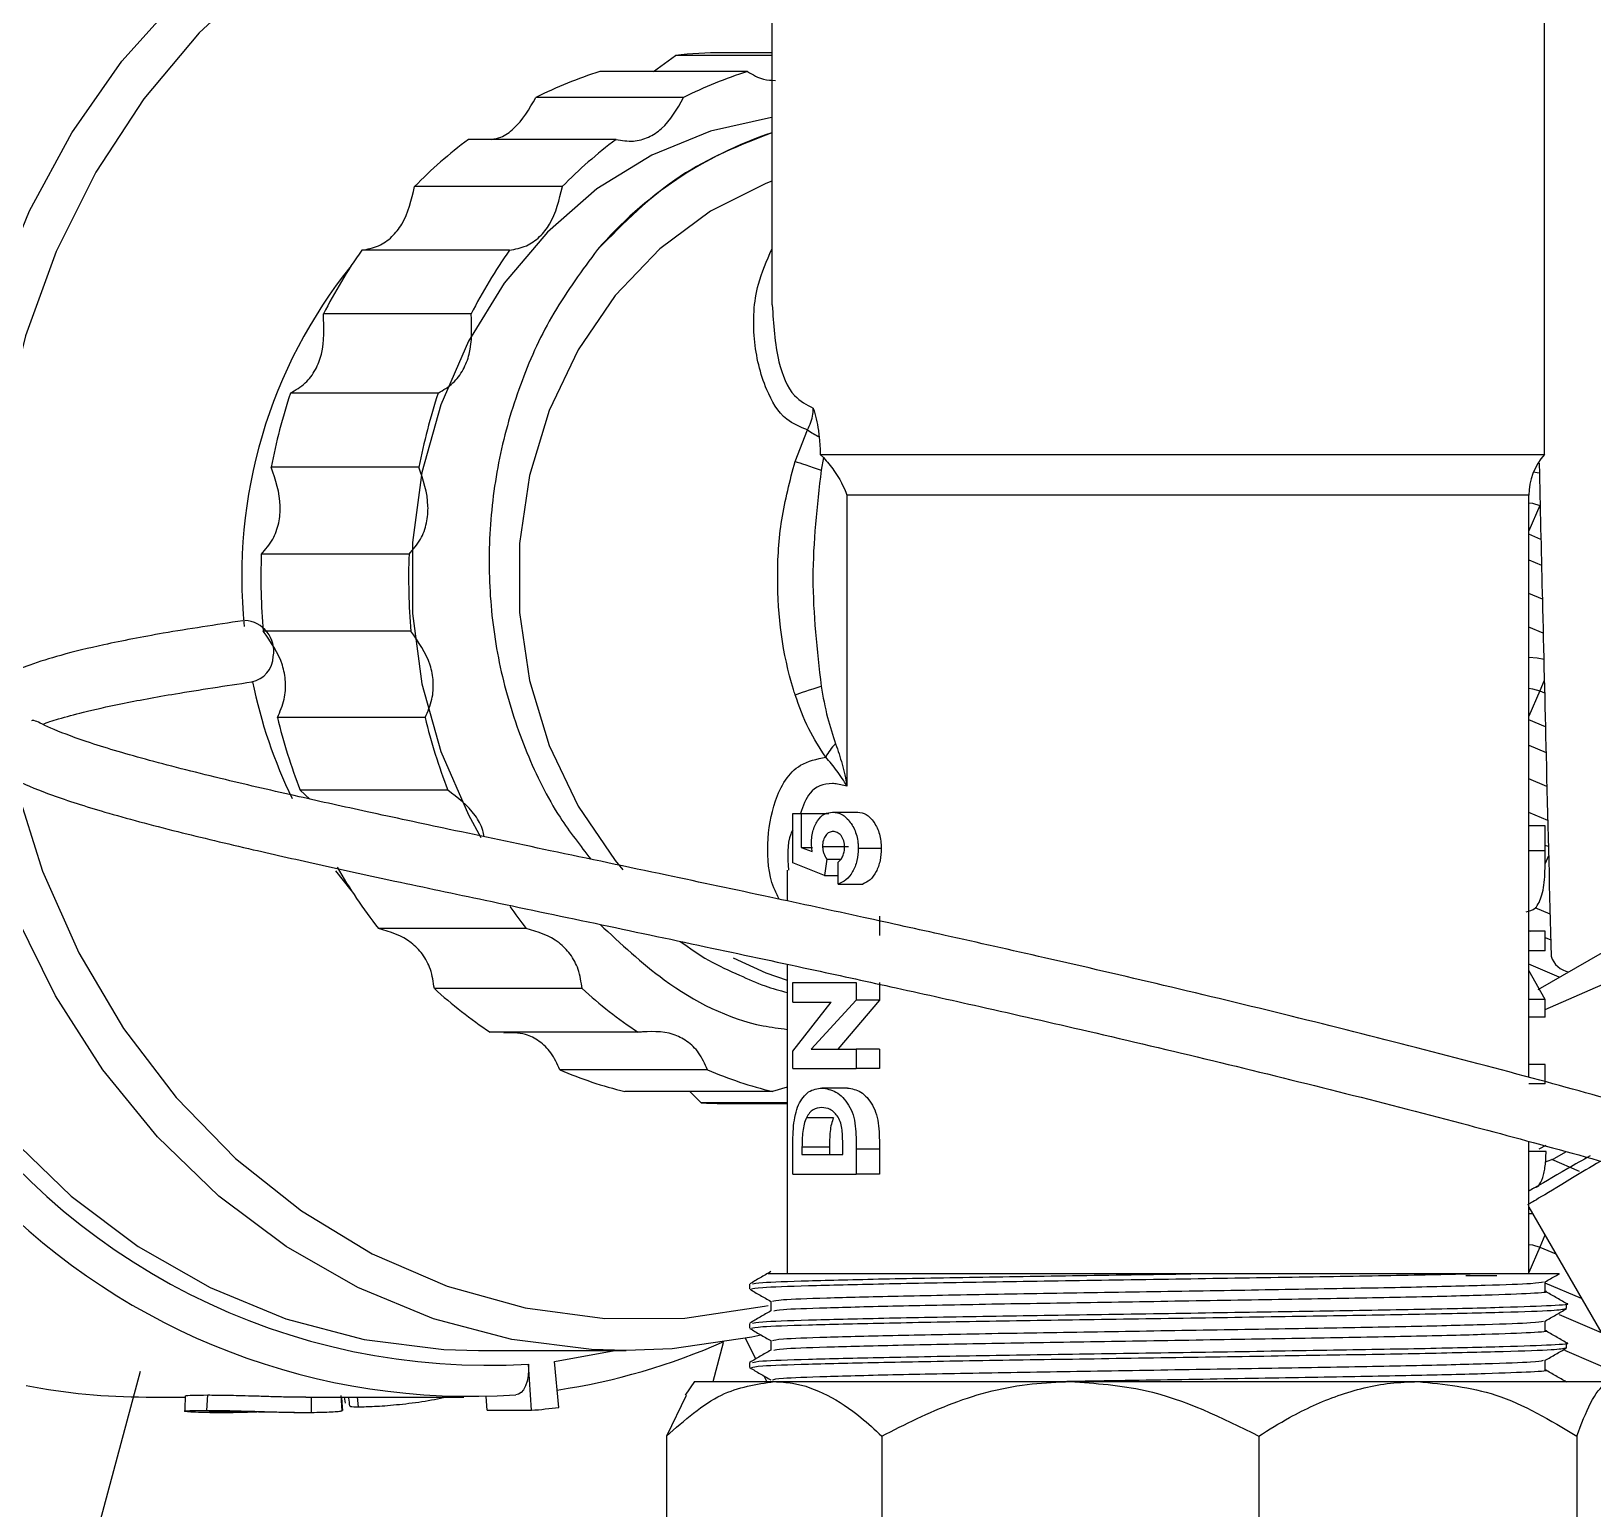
# Model space of a CAD drawing. Extents: x 75 to 2075, y 25 to 1460.
# Drawn here: x 1061.2 to 1124.4, y 878.1 to 937.9 of the extents above; entities that cross this region are included whole.
import ezdxf

# ---------------------------------------------------------------- set-up
doc = ezdxf.new("R2010")
doc.units = 0
doc.header["$LTSCALE"] = 5
doc.linetypes.add('SLD-KATı', pattern=[0])
doc.layers.get('0').update_dxf_attribs({"linetype": 'CONTINUOUS'})

msp = doc.modelspace()

# ---------------------------------------------------------------- linework, layer by layer
at = {"color": 7, "linetype": 'SLD-KATı'}
for p, q in [((1091.148, 943.879), (1091.148, 926.805)), ((1122.398, 920.754), (1122.398, 943.879)), ((1086.363, 936.242), (1087.252, 936.895)), ((1091.148, 936.895), (1087.252, 936.895)), ((1091.148, 937.004), (1089.145, 937.004)), ((1090.168, 936.242), (1084.192, 936.242)), ((1087.583, 935.194), (1081.607, 935.194)), ((1084.849, 933.497), (1078.873, 933.497)), ((1082.676, 931.591), (1076.7, 931.591)), ((1080.536, 929.015), (1074.56, 929.015)), ((1078.986, 926.437), (1073.01, 926.437)), ((1077.651, 923.235), (1071.675, 923.235)), ((1092.092, 920.473), (1092.595, 921.746)), ((1093.108, 920.754), (1093.235, 920.632)), ((1093.108, 920.754), (1122.398, 920.754)), ((1093.235, 920.632), (1093.143, 920.123)), ((1076.876, 920.238), (1070.901, 920.238)), ((1094.189, 919.101), (1094.189, 907.331)), ((1121.773, 895.559), (1121.773, 919.101)), ((1076.476, 916.722), (1070.5, 916.722)), ((1122.317, 914.901), (1121.773, 915.134)), ((1076.552, 913.6), (1070.577, 913.6)), ((1122.213, 911.195), (1122.408, 911.112)), ((1077.125, 910.115), (1071.15, 910.115)), ((1078.046, 907.172), (1072.07, 907.172)), ((1072.455, 906.815), (1072.07, 907.172)), ((1122.5, 907.322), (1121.773, 907.634)), ((1091.995, 904.24), (1091.995, 906.232)), ((1091.995, 906.232), (1092.341, 906.232)), ((1092.341, 906.232), (1092.341, 904.862)), ((1092.341, 906.232), (1093.452, 906.232)), ((1093.61, 906.288), (1094.623, 906.288)), ((1122.434, 905.73), (1121.773, 905.73)), ((1122.434, 904.726), (1122.434, 905.73)), ((1092.341, 904.862), (1092.775, 904.691)), ((1092.341, 904.862), (1092.797, 904.862)), ((1092.775, 904.691), (1092.752, 904.962)), ((1093.201, 904.902), (1094.245, 904.902)), ((1094.644, 904.825), (1095.577, 904.825)), ((1091.773, 903.939), (1091.773, 902.694)), ((1093.278, 903.725), (1091.995, 904.24)), ((1093.37, 904.386), (1093.278, 903.725)), ((1093.37, 904.386), (1093.947, 904.386)), ((1093.833, 903.371), (1093.833, 904.269)), ((1122.153, 899.115), (1130.501, 903.935)), ((1093.278, 903.725), (1093.833, 903.725)), ((1093.833, 903.371), (1094.828, 903.371)), ((1095.502, 902.081), (1095.502, 901.296)), ((1081.211, 901.585), (1075.235, 901.585)), ((1122.434, 901.467), (1121.773, 901.467)), ((1122.434, 900.682), (1122.434, 901.467)), ((1091.773, 900.135), (1091.773, 887.629)), ((1122.434, 900.682), (1121.773, 900.682)), ((1123.003, 899.606), (1121.773, 900.134)), ((1122.434, 898.702), (1121.773, 899.88)), ((1122.434, 898.303), (1125.207, 899.522)), ((1083.473, 899.149), (1077.498, 899.149)), ((1091.995, 898.604), (1091.995, 899.389)), ((1091.995, 899.389), (1094.563, 899.389)), ((1094.563, 899.389), (1094.563, 898.676)), ((1095.502, 899.389), (1095.502, 898.676)), ((1091.995, 896.619), (1093.556, 898.604)), ((1091.995, 898.604), (1093.556, 898.604)), ((1094.563, 898.676), (1092.747, 896.697)), ((1095.502, 898.676), (1093.826, 896.697)), ((1095.502, 898.676), (1094.563, 898.676)), ((1122.434, 898.702), (1121.773, 898.702)), ((1122.434, 897.99), (1122.434, 898.702)), ((1122.434, 897.99), (1121.773, 897.99)), ((1085.737, 897.385), (1079.761, 897.385)), ((1091.995, 895.911), (1091.995, 896.619)), ((1092.747, 896.697), (1094.563, 896.697)), ((1094.563, 896.697), (1094.563, 895.911)), ((1095.502, 896.697), (1094.563, 896.697)), ((1095.502, 896.697), (1095.502, 895.911)), ((1088.55, 895.864), (1082.574, 895.864)), ((1091.995, 895.911), (1094.563, 895.911)), ((1095.502, 895.911), (1094.563, 895.911)), ((1122.434, 896.083), (1121.773, 896.083)), ((1122.434, 895.297), (1122.434, 896.083)), ((1091.773, 895.16), (1091.182, 894.983)), ((1094.217, 895.126), (1093.171, 895.126)), ((1122.434, 895.297), (1121.773, 895.297)), ((1091.182, 894.983), (1085.207, 894.983)), ((1088.294, 894.526), (1087.831, 894.983)), ((1091.773, 894.526), (1088.294, 894.526)), ((1089.145, 894.504), (1091.773, 894.504)), ((1093.643, 893.928), (1092.549, 893.928)), ((1091.995, 891.648), (1091.995, 892.638)), ((1092.369, 892.733), (1092.369, 892.434)), ((1093.477, 892.733), (1092.369, 892.733)), ((1093.477, 892.733), (1093.477, 892.434)), ((1094.019, 892.434), (1094.019, 892.844)), ((1094.563, 892.653), (1094.563, 891.648)), ((1095.502, 892.653), (1094.563, 892.653)), ((1095.502, 892.653), (1095.502, 891.648)), ((1121.773, 887.629), (1121.773, 892.952)), ((1122.466, 892.553), (1121.773, 892.553)), ((1122.455, 892.798), (1122.18, 892.658)), ((1123.255, 892.535), (1122.813, 892.279)), ((1092.369, 892.434), (1094.019, 892.434)), ((1122.448, 892.147), (1122.813, 892.279)), ((1123.818, 891.757), (1122.698, 892.237)), ((1091.995, 891.648), (1094.563, 891.648)), ((1095.502, 891.648), (1094.563, 891.648)), ((1121.773, 890.302), (1127.262, 880.795)), ((1122.213, 888.695), (1122.862, 888.417)), ((1119.221, 887.546), (1120.471, 887.546)), ((1090.248, 887.196), (1090.248, 886.998)), ((1122.436, 886.904), (1122.436, 887.29)), ((1091.107, 886.501), (1091.107, 886.109)), ((1123.299, 886.204), (1123.299, 886.403)), ((1090.248, 885.609), (1090.248, 885.41)), ((1122.436, 885.316), (1122.436, 885.702)), ((1090.496, 884.168), (1090.073, 885.019)), ((1079.285, 884.504), (1085.26, 884.504)), ((1087.113, 884.575), (1085.26, 884.504)), ((1088.78, 883.254), (1089.201, 884.828)), ((1091.107, 884.914), (1091.107, 884.521)), ((1125.738, 883.434), (1123.223, 884.512)), ((1123.299, 884.617), (1123.299, 884.815)), ((1081.426, 882.092), (1081.307, 883.962)), ((1082.54, 882.208), (1082.359, 884.072)), ((1090.248, 884.021), (1090.248, 883.823)), ((1122.436, 883.729), (1122.436, 884.115)), ((1065.595, 883.661), (1062.649, 872.668)), ((1088.023, 883.254), (1087.642, 882.71)), ((1088.023, 883.254), (1091.243, 883.254)), ((1090.951, 883.254), (1090.84, 883.477)), ((1091.243, 883.254), (1103.22, 883.254)), ((1103.22, 883.254), (1117.279, 883.254)), ((1117.279, 883.254), (1125.184, 883.254)), ((1065.839, 882.629), (1067.422, 882.629)), ((1068.291, 882.087), (1068.329, 882.711)), ((1072.297, 882.629), (1078.687, 882.629)), ((1072.533, 882.005), (1072.529, 882.63)), ((1073.766, 882.068), (1073.732, 882.692)), ((1073.899, 882.385), (1073.866, 882.629)), ((1074.435, 882.232), (1074.394, 882.629)), ((1079.633, 882.092), (1079.598, 882.645)), ((1087.678, 882.685), (1086.891, 881.047)), ((1068.421, 882.004), (1068.889, 882.004)), ((1071.845, 882.004), (1072.313, 882.004)), ((1073.766, 882.068), (1073.767, 882.088)), ((1079.633, 882.092), (1081.426, 882.092)), ((1086.891, 881.047), (1086.891, 870.461)), ((1095.595, 881.047), (1095.595, 870.461)), ((1110.846, 881.047), (1110.846, 870.461)), ((1123.712, 881.047), (1123.712, 870.461))]:
    msp.add_line(p, q, dxfattribs=at)
at = {"color": 8, "linetype": 'SLD-KATı'}
for p, q in [((1121.773, 919.101), (1094.189, 919.101)), ((1122.213, 918.695), (1121.773, 917.668)), ((1122.261, 917.315), (1121.773, 917.524)), ((1121.773, 916.493), (1122.285, 916.274)), ((1122.35, 913.527), (1121.773, 913.774)), ((1122.391, 911.61), (1122.213, 911.195)), ((1122.213, 911.195), (1121.773, 910.168)), ((1122.441, 909.737), (1121.773, 910.024)), ((1121.773, 908.993), (1122.466, 908.696)), ((1122.535, 905.947), (1121.773, 906.274)), ((1122.434, 904.726), (1121.773, 904.726)), ((1122.568, 904.898), (1122.434, 904.942)), ((1074.131, 903.129), (1073.518, 903.911)), ((1122.569, 904.524), (1122.42, 904.176)), ((1122.63, 902.156), (1122.028, 902.414)), ((1121.773, 901.493), (1121.834, 901.467)), ((1122.434, 901.21), (1122.656, 901.115)), ((1085.858, 897.379), (1085.458, 897.385)), ((1121.926, 890.038), (1121.773, 890.045)), ((1122.421, 889.18), (1122.213, 888.695)), ((1122.213, 888.695), (1121.773, 887.668)), ((1123.905, 886.61), (1122.436, 887.239)), ((1122.998, 885.969), (1124.695, 885.241)), ((1082.359, 884.072), (1084.802, 884.504))]:
    msp.add_line(p, q, dxfattribs=at)
at = {"color": 7, "linetype": 'SLD-KATı', "flags": 128}
for points in [[(1079.285, 947.004), (1079.058, 947.003), (1075.813, 946.753), (1072.617, 946.068), (1069.515, 944.958), (1066.55, 943.437), (1063.764, 941.528), (1061.195, 939.257), (1058.881, 936.656), (1056.852, 933.762), (1055.139, 930.615), (1053.765, 927.259), (1052.749, 923.742), (1052.105, 920.113), (1051.843, 916.422), (1051.967, 912.722), (1052.473, 909.065), (1053.356, 905.502), (1054.603, 902.082), (1056.197, 898.854), (1058.115, 895.864), (1060.329, 893.153), (1062.81, 890.759), (1065.522, 888.716), (1068.428, 887.053), (1071.486, 885.792), (1074.653, 884.952), (1077.885, 884.545), (1079.285, 884.504)], [(1091.148, 934.381), (1091.14, 934.38), (1088.665, 933.834), (1086.292, 932.864), (1084.077, 931.492), (1082.072, 929.752), (1080.324, 927.684), (1078.873, 925.336), (1077.754, 922.763), (1076.994, 920.026), (1076.609, 917.189), (1076.609, 914.319), (1076.994, 911.482), (1077.754, 908.745), (1078.873, 906.173), (1079.38, 905.263)], [(1091.148, 931.807), (1090.906, 931.715), (1088.664, 930.595), (1086.614, 929.071), (1084.813, 927.183), (1083.31, 924.984), (1082.145, 922.533), (1081.35, 919.897), (1080.947, 917.148), (1080.947, 914.361), (1081.35, 911.612), (1082.145, 908.976), (1083.31, 906.524), (1084.813, 904.325), (1085.118, 903.959)], [(1092.092, 920.473), (1092.176, 920.445), (1092.278, 920.411), (1092.396, 920.372), (1092.528, 920.328), (1092.671, 920.28), (1092.824, 920.229), (1092.982, 920.177), (1093.143, 920.123)], [(1121.773, 918.795), (1121.918, 918.78), (1122.213, 918.695)], [(1092.092, 911.036), (1092.176, 911.063), (1092.278, 911.097), (1092.396, 911.137), (1092.528, 911.181), (1092.671, 911.228), (1092.824, 911.279), (1092.982, 911.331), (1093.143, 911.385)], [(1121.773, 911.295), (1121.918, 911.28), (1122.213, 911.195)], [(1089.582, 900.393), (1090.906, 899.793), (1091.773, 899.488)], [(1121.773, 888.795), (1121.918, 888.78), (1122.213, 888.695)], [(1090.707, 885.126), (1090.339, 885.044), (1087.113, 884.575)], [(1081.307, 883.962), (1081.311, 883.719), (1081.292, 883.485), (1081.25, 883.27), (1081.188, 883.081), (1081.107, 882.926), (1081.011, 882.811), (1080.904, 882.74), (1080.789, 882.716)], [(1073.792, 882.089), (1073.773, 882.4), (1073.759, 882.629)]]:
    msp.add_lwpolyline(points, dxfattribs=at)
at = {"color": 8, "linetype": 'SLD-KATı', "flags": 128}
for points in [[(1085.26, 884.504), (1083.861, 884.545), (1080.629, 884.952), (1077.461, 885.792), (1074.404, 887.053), (1071.498, 888.716), (1068.786, 890.759), (1066.305, 893.153), (1064.09, 895.864), (1062.173, 898.854), (1060.579, 902.082), (1059.332, 905.502), (1058.449, 909.065), (1057.942, 912.722), (1057.819, 916.422), (1058.081, 920.113), (1058.725, 923.742), (1059.741, 927.259), (1061.115, 930.615), (1062.828, 933.762), (1064.856, 936.656), (1067.171, 939.257), (1069.739, 941.528), (1072.526, 943.437), (1075.491, 944.958), (1078.593, 946.068), (1081.789, 946.753), (1085.034, 947.003), (1085.26, 947.004)], [(1090.426, 945.3), (1088.941, 945.548), (1085.702, 945.754), (1082.465, 945.504), (1079.279, 944.804), (1076.194, 943.663), (1073.255, 942.1), (1070.506, 940.137), (1067.991, 937.804), (1065.747, 935.137), (1063.807, 932.176), (1062.201, 928.967), (1060.955, 925.557), (1060.085, 921.998), (1059.607, 918.345), (1059.526, 914.652), (1059.759, 911.63)], [(1122.21, 919.998), (1122.114, 920.015), (1121.955, 920.035)], [(1122.387, 912.456), (1122.114, 912.515), (1121.773, 912.545)], [(1060.533, 907.468), (1060.557, 907.373), (1061.654, 903.897), (1063.117, 900.6), (1064.925, 897.533), (1067.05, 894.743), (1069.461, 892.271), (1072.12, 890.154), (1074.987, 888.426), (1078.019, 887.112), (1081.17, 886.233), (1084.392, 885.801), (1087.636, 885.823)], [(1087.636, 885.823), (1090.853, 886.298), (1090.998, 886.33)]]:
    msp.add_lwpolyline(points, dxfattribs=at)
at = {"color": 7, "linetype": 'SLD-KATı'}
for centre, radius, start, end in [((1080.192, 919.907), 27.774, 94.41129, 154.68613), ((1089.145, 920.589), 16.415, 90.0019, 96.62141), ((1089.351, 919.807), 17.226, 107.4291, 116.71594), ((1095.327, 919.807), 17.226, 107.4291, 116.71594), ((1096.28, 918.493), 16.113, 108.56929, 139.12427), ((1090.397, 918.164), 19.181, 126.92573, 135.56991), ((1096.372, 918.164), 19.181, 126.92573, 135.56991), ((1092.245, 916.626), 21.592, 144.98714, 152.97464), ((1098.221, 916.626), 21.592, 144.98714, 152.97464), ((1094.018, 915.862), 23.528, 161.73815, 169.28086), ((1099.994, 915.862), 23.528, 161.73815, 169.28086), ((1095.341, 925.828), 4.92, 236.07103, 242.43906), ((1124.273, 919.101), 2.5, 138.59038, 180), ((1094.659, 915.754), 24.179, 177.70542, 185.11221), ((1100.635, 915.754), 24.179, 177.70542, 185.11221), ((1069.765, 912.802), 1.237, 349.94192, 86.78752), ((1069.904, 912.615), 1.08, 281.03505, 358.41028), ((1093.759, 915.573), 23.259, 193.57055, 201.17139), ((1099.735, 915.573), 23.259, 193.57055, 201.17139), ((1094.899, 907.752), 1.745, 132.06256, 154.21532), ((1091.888, 914.655), 21.169, 210.03143, 218.12499), ((1097.579, 914.445), 20.816, 215.10661, 218.15624), ((1123.541, 900.729), 0.911, 197.51874, 260.54624), ((1090.138, 913.031), 18.774, 227.68095, 236.44946), ((1096.113, 913.031), 18.774, 227.68095, 236.44946), ((1079.664, 910.633), 26.721, 212.78982, 273.52428), ((1089.267, 911.474), 16.984, 246.79141, 256.16649), ((1095.243, 911.474), 16.984, 246.79141, 256.16649), ((1089.145, 910.902), 16.397, 267.02743, 269.99986), ((1078.963, 909.856), 27.201, 224.22944, 273.84932), ((1078.539, 908.982), 26.366, 278.57847, 293.88261), ((1065.845, 908.298), 25.669, 259.08208, 269.98687), ((1079.278, 908.137), 26.133, 274.71416, 277.16972)]:
    msp.add_arc(centre, radius, start, end, dxfattribs=at)
at = {"color": 8, "linetype": 'SLD-KATı'}
for centre, radius, start, end in [((1089.674, 915.843), 19.968, 141.10976, 185.89291), ((1089.676, 915.551), 19.935, 191.54616, 205.93317)]:
    msp.add_arc(centre, radius, start, end, dxfattribs=at)
at = {"color": 7, "linetype": 'SLD-KATı'}
for points, knots in [([(1090.168, 936.242), (1090.378, 936.115), (1090.734, 935.9), (1091.134, 935.889), (1091.297, 935.885)], [0, 0, 0, 0, 0.591796, 1, 1, 1, 1]), ([(1079.828, 933.497), (1079.948, 933.522), (1080.267, 933.588), (1080.964, 934.085), (1081.342, 934.736), (1081.607, 935.194)], [0, 0, 0, 0, 0.151944, 0.403849, 1, 1, 1, 1]), ([(1084.849, 933.497), (1085.083, 933.456), (1085.524, 933.378), (1086.163, 933.557), (1086.942, 934.07), (1087.318, 934.73), (1087.583, 935.194)], [0, 0, 0, 0, 0.209002, 0.39533, 0.57494, 1, 1, 1, 1]), ([(1091.148, 933.768), (1089.871, 933.263), (1087.247, 932.225), (1085.164, 930.119), (1084.096, 929.038)], [0, 0, 0, 0, 0.4867582, 1, 1, 1, 1]), ([(1074.56, 929.015), (1074.794, 929.058), (1075.235, 929.139), (1075.793, 929.534), (1076.395, 930.296), (1076.574, 931.056), (1076.7, 931.591)], [0, 0, 0, 0, 0.209002, 0.39533, 0.57494, 1, 1, 1, 1]), ([(1080.536, 929.015), (1080.769, 929.058), (1081.21, 929.139), (1081.769, 929.534), (1082.371, 930.296), (1082.55, 931.056), (1082.676, 931.591)], [0, 0, 0, 0, 0.209002, 0.39533, 0.57494, 1, 1, 1, 1]), ([(1084.096, 929.038), (1083.479, 928.206), (1082.274, 926.582), (1080.979, 923.767), (1080.099, 920.819), (1079.681, 917.737), (1079.713, 914.625), (1080.218, 911.566), (1081.172, 908.683), (1082.378, 906.24), (1083.402, 904.932), (1083.834, 904.379)], [0, 0, 0, 0, 0.120253, 0.234743, 0.349232, 0.463727, 0.578211, 0.692295, 0.806379, 0.91819, 1, 1, 1, 1]), ([(1071.675, 923.235), (1071.885, 923.357), (1072.283, 923.59), (1072.707, 924.162), (1073.072, 925.099), (1073.036, 925.885), (1073.01, 926.437)], [0, 0, 0, 0, 0.209002, 0.39533, 0.57494, 1, 1, 1, 1]), ([(1077.651, 923.235), (1077.861, 923.357), (1078.258, 923.59), (1078.683, 924.162), (1079.048, 925.099), (1079.012, 925.885), (1078.986, 926.437)], [0, 0, 0, 0, 0.209002, 0.39533, 0.57494, 1, 1, 1, 1]), ([(1092.595, 921.746), (1092.688, 921.955), (1092.815, 922.236), (1092.821, 922.544), (1092.823, 922.624)], [0, 0, 0, 0, 0.741497, 1, 1, 1, 1]), ([(1092.823, 922.624), (1092.824, 922.621), (1092.913, 922.351), (1093.004, 921.961), (1093.054, 921.554), (1093.064, 921.467)], [0, 0, 0, 0, 0.00884, 0.787523, 1, 1, 1, 1]), ([(1093.064, 921.467), (1093.066, 921.455), (1093.091, 921.222), (1093.1, 920.982), (1093.108, 920.754)], [0, 0, 0, 0, 0.048893, 1, 1, 1, 1]), ([(1092.092, 911.036), (1092.07, 911.106), (1091.585, 912.622), (1091.296, 915.025), (1091.475, 918.145), (1091.885, 919.691), (1092.092, 920.473)], [0, 0, 0, 0, 0.023076, 0.499396, 0.746777, 1, 1, 1, 1]), ([(1093.235, 920.632), (1093.383, 920.458), (1093.791, 919.977), (1094.063, 919.44), (1094.188, 919.104), (1094.189, 919.101)], [0, 0, 0, 0, 0.361074, 0.994146, 1, 1, 1, 1]), ([(1122.19, 920.403), (1122.195, 920.173), (1122.238, 918.208), (1122.335, 914.124), (1122.489, 907.703), (1122.608, 903.02), (1122.673, 900.455)], [0, 0, 0, 0, 0.034448, 0.295023, 0.613811, 1, 1, 1, 1]), ([(1070.5, 916.722), (1070.666, 916.913), (1070.981, 917.274), (1071.229, 917.967), (1071.322, 918.987), (1071.075, 919.721), (1070.901, 920.238)], [0, 0, 0, 0, 0.209002, 0.39533, 0.57494, 1, 1, 1, 1]), ([(1076.476, 916.722), (1076.642, 916.913), (1076.957, 917.274), (1077.205, 917.967), (1077.298, 918.987), (1077.05, 919.721), (1076.876, 920.238)], [0, 0, 0, 0, 0.209002, 0.39533, 0.57494, 1, 1, 1, 1]), ([(1069.75, 914.029), (1068.653, 913.863), (1066.642, 913.56), (1064.22, 913.09), (1062.442, 912.661), (1061.177, 912.266), (1060.175, 911.857), (1059.474, 911.437), (1059.046, 911.034), (1058.743, 910.546), (1058.588, 909.891), (1058.712, 909.2), (1059.302, 908.322), (1060.54, 907.553), (1062.052, 906.95), (1064.188, 906.261), (1066.936, 905.531), (1069.961, 904.81), (1072.934, 904.143), (1076.068, 903.463), (1079.746, 902.683), (1083.947, 901.8), (1088.348, 900.871), (1092.353, 900.014), (1096.065, 899.205), (1099.814, 898.373), (1104.154, 897.383), (1108.984, 896.243), (1114.017, 895.005), (1120.195, 893.417), (1127.448, 891.416), (1133.82, 889.555), (1137.339, 888.384), (1138.121, 888.124)], [0, 0, 0, 0, 0.047537, 0.087092, 0.119923, 0.147037, 0.169221, 0.196774, 0.214043, 0.225865, 0.238957, 0.257456, 0.280866, 0.312075, 0.339665, 0.37171, 0.408036, 0.440671, 0.46798, 0.495326, 0.527766, 0.565775, 0.602996, 0.63766, 0.664077, 0.693132, 0.728054, 0.768127, 0.808375, 0.847906, 0.914915, 0.9811, 1, 1, 1, 1]), ([(1071.15, 910.115), (1071.256, 910.355), (1071.458, 910.809), (1071.505, 911.556), (1071.317, 912.558), (1070.882, 913.17), (1070.577, 913.6)], [0, 0, 0, 0, 0.209002, 0.39533, 0.57494, 1, 1, 1, 1]), ([(1077.125, 910.115), (1077.232, 910.355), (1077.434, 910.809), (1077.481, 911.556), (1077.293, 912.558), (1076.858, 913.17), (1076.552, 913.6)], [0, 0, 0, 0, 0.209002, 0.39533, 0.57494, 1, 1, 1, 1]), ([(1061.659, 909.836), (1061.666, 909.839), (1061.805, 909.903), (1062.345, 910.076), (1063.332, 910.349), (1064.892, 910.694), (1067.118, 911.106), (1069.05, 911.396), (1070.11, 911.555)], [0, 0, 0, 0, 0.007093, 0.132922, 0.289253, 0.481249, 0.715458, 1, 1, 1, 1]), ([(1093.328, 908.511), (1093.086, 908.884), (1092.579, 909.668), (1092.259, 910.565), (1092.092, 911.036)], [0, 0, 0, 0, 0.475924, 1, 1, 1, 1]), ([(1093.143, 911.385), (1093.22, 910.956), (1093.362, 910.16), (1093.614, 909.399), (1093.73, 909.048)], [0, 0, 0, 0, 0.539131, 1, 1, 1, 1]), ([(1139.161, 890.44), (1139.122, 890.453), (1136.319, 891.407), (1130.663, 893.079), (1123.382, 895.15), (1117.203, 896.773), (1112.124, 898.051), (1107.099, 899.262), (1102.432, 900.344), (1098.386, 901.253), (1094.68, 902.069), (1090.912, 902.882), (1086.666, 903.784), (1082.318, 904.698), (1078.278, 905.549), (1074.892, 906.274), (1071.846, 906.945), (1068.829, 907.642), (1065.918, 908.377), (1063.614, 909.053), (1061.985, 909.654), (1061.32, 910.019), (1061.235, 909.992), (1061.2, 909.981)], [0, 0, 0, 0, 0.001289, 0.093048, 0.185057, 0.239159, 0.294369, 0.350429, 0.40291, 0.447069, 0.48352, 0.525713, 0.572961, 0.627293, 0.676155, 0.717439, 0.753621, 0.795712, 0.844907, 0.892145, 0.931936, 0.972081, 1, 1, 1, 1]), ([(1093.73, 909.048), (1093.824, 908.776), (1093.967, 908.36), (1094.102, 907.789), (1094.162, 907.488), (1094.188, 907.335), (1094.189, 907.331)], [0, 0, 0, 0, 0.480939, 0.736462, 0.992493, 1, 1, 1, 1]), ([(1094.189, 907.331), (1094.188, 907.333), (1094.065, 907.547), (1093.816, 907.946), (1093.485, 908.329), (1093.328, 908.511)], [0, 0, 0, 0, 0.00646, 0.526193, 1, 1, 1, 1]), ([(1079.507, 905.292), (1079.492, 905.379), (1079.438, 905.691), (1079.015, 906.438), (1078.446, 906.869), (1078.046, 907.172)], [0, 0, 0, 0, 0.103017, 0.369455, 1, 1, 1, 1]), ([(1092.752, 904.962), (1092.754, 905.054), (1092.759, 905.238), (1092.806, 905.502), (1092.885, 905.74), (1093.028, 906.01), (1093.268, 906.248), (1093.496, 906.275), (1093.61, 906.288)], [0, 0, 0, 0, 0.1199771, 0.2407146, 0.3609041, 0.4878202, 0.7413856, 1, 1, 1, 1]), ([(1093.61, 906.288), (1093.737, 906.271), (1093.988, 906.237), (1094.28, 905.954), (1094.464, 905.66), (1094.569, 905.402), (1094.621, 905.167), (1094.641, 904.972), (1094.643, 904.874), (1094.644, 904.825)], [0, 0, 0, 0, 0.25852, 0.511765, 0.639285, 0.758758, 0.87969, 0.939877, 1, 1, 1, 1]), ([(1094.623, 906.288), (1094.74, 906.27), (1094.975, 906.236), (1095.244, 905.951), (1095.411, 905.658), (1095.543, 905.315), (1095.563, 905.022), (1095.577, 904.825)], [0, 0, 0, 0, 0.2499327, 0.499608, 0.6281414, 0.7504574, 1, 1, 1, 1]), ([(1093.628, 905.503), (1093.574, 905.497), (1093.467, 905.485), (1093.348, 905.38), (1093.275, 905.259), (1093.231, 905.152), (1093.206, 905.03), (1093.202, 904.944), (1093.201, 904.902)], [0, 0, 0, 0, 0.258336, 0.512084, 0.639302, 0.759586, 0.881508, 1, 1, 1, 1]), ([(1094.094, 904.87), (1094.093, 904.914), (1094.09, 905.003), (1094.059, 905.13), (1094.011, 905.243), (1093.928, 905.371), (1093.797, 905.484), (1093.684, 905.496), (1093.628, 905.503)], [0, 0, 0, 0, 0.119919, 0.240721, 0.363332, 0.488004, 0.741579, 1, 1, 1, 1]), ([(1093.201, 904.902), (1093.204, 904.852), (1093.209, 904.75), (1093.263, 904.564), (1093.327, 904.457), (1093.37, 904.386)], [0, 0, 0, 0, 0.245057, 0.493459, 1, 1, 1, 1]), ([(1093.833, 904.269), (1093.869, 904.3), (1093.94, 904.361), (1094.027, 904.504), (1094.074, 904.65), (1094.092, 904.775), (1094.094, 904.838), (1094.094, 904.87)], [0, 0, 0, 0, 0.257525, 0.509636, 0.7561153, 0.878212, 1, 1, 1, 1]), ([(1094.644, 904.825), (1094.634, 904.655), (1094.614, 904.31), (1094.428, 903.856), (1094.154, 903.516), (1093.941, 903.42), (1093.833, 903.371)], [0, 0, 0, 0, 0.241914, 0.487817, 0.74074, 1, 1, 1, 1]), ([(1095.577, 904.825), (1095.568, 904.655), (1095.55, 904.315), (1095.381, 903.862), (1095.129, 903.518), (1094.928, 903.42), (1094.828, 903.371)], [0, 0, 0, 0, 0.250124, 0.499936, 0.749727, 1, 1, 1, 1]), ([(1121.664, 902.253), (1121.795, 902.281), (1121.99, 902.323), (1122.189, 902.618), (1122.305, 902.931), (1122.388, 903.321), (1122.434, 903.939), (1122.434, 904.411), (1122.434, 904.726)], [0, 0, 0, 0, 0.25973, 0.389636, 0.514057, 0.637564, 0.758623, 1, 1, 1, 1]), ([(1077.498, 899.149), (1077.46, 899.415), (1077.389, 899.917), (1077.042, 900.553), (1076.372, 901.238), (1075.704, 901.442), (1075.235, 901.585)], [0, 0, 0, 0, 0.2090023, 0.3953295, 0.5749398, 1, 1, 1, 1]), ([(1083.473, 899.149), (1083.436, 899.415), (1083.365, 899.917), (1083.017, 900.553), (1082.348, 901.238), (1081.68, 901.442), (1081.211, 901.585)], [0, 0, 0, 0, 0.209002, 0.39533, 0.57494, 1, 1, 1, 1]), ([(1084.2, 901.746), (1085.039, 900.963), (1086.99, 899.144), (1089.687, 897.764), (1091.447, 897.542), (1091.773, 897.501)], [0, 0, 0, 0, 0.380735, 0.885217, 1, 1, 1, 1]), ([(1087.448, 901.059), (1087.822, 900.791), (1088.582, 900.246), (1089.421, 899.879), (1089.846, 899.693)], [0, 0, 0, 0, 0.4922739, 1, 1, 1, 1]), ([(1089.846, 899.693), (1090.186, 899.535), (1090.812, 899.244), (1091.472, 899.072), (1091.773, 898.993)], [0, 0, 0, 0, 0.542308, 1, 1, 1, 1]), ([(1082.574, 895.864), (1082.467, 896.104), (1082.263, 896.557), (1081.759, 897.036), (1081.111, 897.383), (1080.609, 897.362), (1080.312, 897.35)], [0, 0, 0, 0, 0.250074, 0.473018, 0.687924, 1, 1, 1, 1]), ([(1088.55, 895.864), (1088.442, 896.104), (1088.238, 896.556), (1087.736, 897.039), (1086.913, 897.455), (1086.223, 897.414), (1085.737, 897.385)], [0, 0, 0, 0, 0.209002, 0.39533, 0.57494, 1, 1, 1, 1]), ([(1091.995, 892.638), (1091.999, 892.96), (1092.004, 893.444), (1092.091, 894.066), (1092.225, 894.461), (1092.411, 894.761), (1092.708, 895.064), (1092.986, 895.101), (1093.171, 895.126)], [0, 0, 0, 0, 0.240983, 0.362314, 0.485897, 0.610931, 0.740909, 1, 1, 1, 1]), ([(1093.171, 895.126), (1093.362, 895.098), (1093.648, 895.055), (1094.021, 894.761), (1094.261, 894.447), (1094.451, 894.057), (1094.563, 893.439), (1094.563, 892.967), (1094.563, 892.653)], [0, 0, 0, 0, 0.25973, 0.389636, 0.514057, 0.637564, 0.758623, 1, 1, 1, 1]), ([(1094.217, 895.126), (1094.394, 895.097), (1094.662, 895.054), (1095.005, 894.757), (1095.226, 894.443), (1095.4, 894.053), (1095.502, 893.438), (1095.502, 892.967), (1095.502, 892.653)], [0, 0, 0, 0, 0.249555, 0.377348, 0.499494, 0.624497, 0.749399, 1, 1, 1, 1]), ([(1092.549, 893.928), (1092.516, 893.844), (1092.449, 893.677), (1092.381, 893.266), (1092.374, 892.946), (1092.369, 892.733)], [0, 0, 0, 0, 0.253974, 0.504141, 1, 1, 1, 1]), ([(1093.162, 894.341), (1093.045, 894.327), (1092.87, 894.306), (1092.668, 894.134), (1092.589, 893.996), (1092.549, 893.928)], [0, 0, 0, 0, 0.504574, 0.754373, 1, 1, 1, 1]), ([(1094.019, 892.844), (1094.016, 893.039), (1094.011, 893.332), (1093.944, 893.715), (1093.831, 893.959), (1093.682, 894.14), (1093.456, 894.311), (1093.28, 894.329), (1093.162, 894.341)], [0, 0, 0, 0, 0.2409628, 0.3620818, 0.4854015, 0.6117865, 0.7403615, 1, 1, 1, 1]), ([(1093.643, 893.928), (1093.612, 893.843), (1093.55, 893.674), (1093.489, 893.264), (1093.482, 892.946), (1093.477, 892.733)], [0, 0, 0, 0, 0.249685, 0.499858, 1, 1, 1, 1]), ([(1121.958, 891.091), (1122.031, 891.108), (1122.176, 891.141), (1122.314, 891.424), (1122.394, 891.719), (1122.436, 891.977), (1122.457, 892.211), (1122.465, 892.406), (1122.466, 892.504), (1122.466, 892.553)], [0, 0, 0, 0, 0.25852, 0.511765, 0.639285, 0.758758, 0.87969, 0.939877, 1, 1, 1, 1]), ([(1124.252, 892.388), (1123.942, 892.21), (1122.934, 891.628), (1122, 891.089), (1121.829, 890.99), (1121.773, 890.958)], [0, 0, 0, 0, 0.230255, 0.750765, 1, 1, 1, 1]), ([(1091.113, 887.7), (1090.97, 887.617), (1090.683, 887.451), (1090.397, 887.286), (1090.254, 887.203)], [0, 0, 0, 0, 0.499996, 1, 1, 1, 1]), ([(1090.323, 886.998), (1090.398, 887.02), (1090.557, 887.068), (1092.471, 887.135), (1095.524, 887.209), (1099.553, 887.285), (1104.178, 887.354), (1109.021, 887.43), (1113.659, 887.504), (1117.413, 887.567), (1119.203, 887.611), (1119.964, 887.629)], [0, 0, 0, 0, 0.10319, 0.218285, 0.334556, 0.451774, 0.566404, 0.683457, 0.800023, 0.914893, 1, 1, 1, 1]), ([(1090.373, 887.203), (1090.444, 887.223), (1090.604, 887.268), (1092.476, 887.334), (1095.523, 887.407), (1099.554, 887.483), (1104.176, 887.552), (1107.427, 887.603), (1109.039, 887.629), (1109.062, 887.629)], [0, 0, 0, 0, 0.136854, 0.307559, 0.480008, 0.65386, 0.823875, 0.997484, 1, 1, 1, 1]), ([(1091.02, 887.629), (1091.012, 887.629), (1090.941, 887.629), (1091.235, 887.629), (1091.94, 887.629), (1093.1, 887.629), (1094.642, 887.629), (1096.535, 887.629), (1098.74, 887.629), (1101.192, 887.629), (1103.813, 887.629), (1106.466, 887.629), (1108.217, 887.629), (1109.061, 887.629)], [0, 0, 0, 0, 0.014357, 0.112503, 0.21064, 0.308785, 0.407224, 0.505662, 0.605944, 0.706225, 0.80645, 0.906684, 1, 1, 1, 1]), ([(1109.063, 887.629), (1110.036, 887.629), (1111.983, 887.629), (1114.8, 887.629), (1117.42, 887.629), (1119.081, 887.629), (1119.852, 887.629), (1119.964, 887.629)], [0, 0, 0, 0, 0.228897, 0.457795, 0.70779, 0.957785, 1, 1, 1, 1]), ([(1119.964, 887.629), (1120.352, 887.629), (1121.25, 887.629), (1122.24, 887.629), (1122.918, 887.629), (1122.973, 887.629), (1122.999, 887.629)], [0, 0, 0, 0, 0.2082777, 0.4823529, 0.7563928, 1, 1, 1, 1]), ([(1122.433, 887.288), (1122.577, 887.371), (1122.767, 887.481), (1122.958, 887.591), (1123.005, 887.619)], [0, 0, 0, 0, 0.751475, 1, 1, 1, 1]), ([(1090.254, 886.991), (1090.397, 886.908), (1090.681, 886.744), (1090.966, 886.58), (1091.107, 886.498)], [0, 0, 0, 0, 0.50363, 1, 1, 1, 1]), ([(1091.175, 886.501), (1091.247, 886.524), (1091.397, 886.571), (1093.215, 886.639), (1096.109, 886.713), (1099.928, 886.789), (1104.313, 886.858), (1108.902, 886.934), (1113.311, 887.008), (1117.187, 887.078), (1120.154, 887.155), (1122.044, 887.223), (1122.258, 887.268), (1122.358, 887.289)], [0, 0, 0, 0, 0.083208, 0.175385, 0.268505, 0.362383, 0.454188, 0.547934, 0.64129, 0.733287, 0.827329, 0.919849, 1, 1, 1, 1]), ([(1091.226, 886.112), (1091.294, 886.132), (1091.445, 886.177), (1093.219, 886.242), (1096.108, 886.316), (1099.928, 886.392), (1104.313, 886.461), (1108.901, 886.537), (1113.314, 886.611), (1117.176, 886.681), (1120.197, 886.758), (1121.977, 886.829), (1122.64, 886.878), (1122.417, 886.904), (1122.406, 886.906)], [0, 0, 0, 0, 0.073162, 0.164599, 0.256971, 0.350094, 0.441162, 0.534155, 0.626761, 0.718019, 0.811305, 0.903081, 0.995079, 1, 1, 1, 1]), ([(1123.293, 886.409), (1123.15, 886.492), (1122.863, 886.658), (1122.577, 886.823), (1122.434, 886.906)], [0, 0, 0, 0, 0.500004, 1, 1, 1, 1]), ([(1090.373, 885.616), (1090.444, 885.636), (1090.604, 885.681), (1092.476, 885.746), (1095.523, 885.82), (1099.553, 885.896), (1104.178, 885.965), (1109.018, 886.041), (1113.672, 886.115), (1117.747, 886.185), (1120.933, 886.262), (1122.81, 886.333), (1123.51, 886.382), (1123.276, 886.408), (1123.265, 886.409)], [0, 0, 0, 0, 0.073307, 0.164746, 0.25712, 0.350245, 0.441315, 0.53431, 0.626918, 0.718178, 0.811466, 0.903245, 0.995244, 1, 1, 1, 1]), ([(1091.113, 886.112), (1090.97, 886.029), (1090.683, 885.864), (1090.397, 885.698), (1090.254, 885.616)], [0, 0, 0, 0, 0.499996, 1, 1, 1, 1]), ([(1090.323, 885.41), (1090.398, 885.433), (1090.557, 885.48), (1092.471, 885.548), (1095.524, 885.621), (1099.553, 885.698), (1104.178, 885.767), (1109.018, 885.842), (1113.67, 885.917), (1117.757, 885.986), (1120.892, 886.063), (1122.932, 886.133), (1123.16, 886.181), (1123.272, 886.204)], [0, 0, 0, 0, 0.081967, 0.17339, 0.265747, 0.358856, 0.44991, 0.542888, 0.63548, 0.726724, 0.819996, 0.911758, 1, 1, 1, 1]), ([(1091.175, 884.914), (1091.247, 884.936), (1091.397, 884.984), (1093.215, 885.052), (1096.109, 885.125), (1099.928, 885.201), (1104.313, 885.27), (1108.902, 885.346), (1113.311, 885.421), (1117.187, 885.49), (1120.154, 885.567), (1122.044, 885.635), (1122.258, 885.68), (1122.358, 885.701)], [0, 0, 0, 0, 0.083208, 0.175385, 0.268505, 0.362383, 0.454188, 0.547934, 0.64129, 0.733287, 0.827329, 0.919849, 1, 1, 1, 1]), ([(1122.433, 885.701), (1122.577, 885.784), (1122.863, 885.949), (1123.15, 886.115), (1123.293, 886.197)], [0, 0, 0, 0, 0.499996, 1, 1, 1, 1]), ([(1090.254, 885.404), (1090.397, 885.321), (1090.681, 885.156), (1090.966, 884.992), (1091.107, 884.911)], [0, 0, 0, 0, 0.50363, 1, 1, 1, 1]), ([(1091.226, 884.525), (1091.294, 884.545), (1091.445, 884.59), (1093.219, 884.655), (1096.108, 884.728), (1099.928, 884.805), (1104.313, 884.874), (1108.901, 884.949), (1113.314, 885.024), (1117.176, 885.093), (1120.197, 885.17), (1121.977, 885.242), (1122.64, 885.291), (1122.417, 885.317), (1122.406, 885.318)], [0, 0, 0, 0, 0.073162, 0.164599, 0.256971, 0.350094, 0.441162, 0.534155, 0.626761, 0.718019, 0.811305, 0.903081, 0.995079, 1, 1, 1, 1]), ([(1123.293, 884.822), (1123.15, 884.905), (1122.863, 885.07), (1122.577, 885.236), (1122.434, 885.318)], [0, 0, 0, 0, 0.500004, 1, 1, 1, 1]), ([(1091.113, 884.525), (1090.97, 884.442), (1090.683, 884.276), (1090.397, 884.111), (1090.254, 884.028)], [0, 0, 0, 0, 0.499996, 1, 1, 1, 1]), ([(1090.323, 883.823), (1090.398, 883.845), (1090.557, 883.893), (1092.471, 883.96), (1095.524, 884.034), (1099.553, 884.11), (1104.178, 884.179), (1109.018, 884.255), (1113.67, 884.329), (1117.757, 884.399), (1120.892, 884.476), (1122.932, 884.546), (1123.16, 884.593), (1123.272, 884.617)], [0, 0, 0, 0, 0.081967, 0.17339, 0.265747, 0.358856, 0.44991, 0.542888, 0.63548, 0.726724, 0.819996, 0.911758, 1, 1, 1, 1]), ([(1090.373, 884.028), (1090.444, 884.048), (1090.604, 884.093), (1092.476, 884.159), (1095.523, 884.232), (1099.553, 884.308), (1104.178, 884.377), (1109.018, 884.453), (1113.672, 884.528), (1117.747, 884.597), (1120.933, 884.674), (1122.81, 884.746), (1123.51, 884.795), (1123.276, 884.821), (1123.265, 884.822)], [0, 0, 0, 0, 0.073307, 0.164746, 0.25712, 0.350245, 0.441315, 0.53431, 0.626918, 0.718178, 0.811466, 0.903245, 0.995244, 1, 1, 1, 1]), ([(1122.433, 884.113), (1122.577, 884.196), (1122.863, 884.362), (1123.15, 884.527), (1123.293, 884.61)], [0, 0, 0, 0, 0.499996, 1, 1, 1, 1]), ([(1090.254, 883.816), (1090.397, 883.733), (1090.681, 883.569), (1090.966, 883.405), (1091.107, 883.323)], [0, 0, 0, 0, 0.50363, 1, 1, 1, 1]), ([(1091.175, 883.326), (1091.247, 883.349), (1091.397, 883.396), (1093.215, 883.464), (1096.109, 883.538), (1099.928, 883.614), (1104.313, 883.683), (1108.902, 883.759), (1113.311, 883.833), (1117.187, 883.903), (1120.154, 883.98), (1122.044, 884.048), (1122.258, 884.093), (1122.358, 884.114)], [0, 0, 0, 0, 0.083208, 0.175385, 0.268505, 0.362383, 0.454188, 0.547934, 0.64129, 0.733287, 0.827329, 0.919849, 1, 1, 1, 1]), ([(1102.343, 883.254), (1102.995, 883.265), (1105.087, 883.299), (1108.914, 883.362), (1113.31, 883.436), (1117.177, 883.506), (1120.196, 883.583), (1121.977, 883.654), (1122.64, 883.703), (1122.417, 883.729), (1122.406, 883.731)], [0, 0, 0, 0, 0.070138, 0.224871, 0.37896, 0.530806, 0.686027, 0.838735, 0.991812, 1, 1, 1, 1]), ([(1123.293, 883.234), (1123.15, 883.317), (1122.863, 883.483), (1122.577, 883.648), (1122.434, 883.731)], [0, 0, 0, 0, 0.500004, 1, 1, 1, 1]), ([(1086.891, 881.047), (1087.617, 881.693), (1088.991, 882.917), (1090.52, 883.146), (1091.243, 883.254)], [0, 0, 0, 0, 0.5275076, 1, 1, 1, 1]), ([(1091.243, 883.254), (1091.493, 883.241), (1092.216, 883.201), (1093.408, 882.758), (1094.607, 881.966), (1095.317, 881.306), (1095.595, 881.047)], [0, 0, 0, 0, 0.163832, 0.47463, 0.794388, 1, 1, 1, 1]), ([(1095.595, 881.047), (1096.543, 881.528), (1098.472, 882.504), (1101.096, 883.173), (1102.705, 883.235), (1103.22, 883.254)], [0, 0, 0, 0, 0.396747, 0.806752, 1, 1, 1, 1]), ([(1103.22, 883.254), (1104.242, 883.184), (1106.919, 882.999), (1109.345, 881.793), (1110.846, 881.047)], [0, 0, 0, 0, 0.381419, 1, 1, 1, 1]), ([(1110.846, 881.047), (1111.257, 881.306), (1112.29, 881.955), (1114.059, 882.751), (1115.822, 883.2), (1116.91, 883.241), (1117.279, 883.254)], [0, 0, 0, 0, 0.2056137, 0.5170117, 0.8361666, 1, 1, 1, 1]), ([(1117.279, 883.254), (1118.347, 883.146), (1120.607, 882.917), (1122.64, 881.693), (1123.712, 881.047)], [0, 0, 0, 0, 0.472492, 1, 1, 1, 1]), ([(1123.712, 881.047), (1123.895, 881.528), (1124.267, 882.504), (1124.774, 883.173), (1125.084, 883.235), (1125.184, 883.254)], [0, 0, 0, 0, 0.3967467, 0.8067521, 1, 1, 1, 1]), ([(1067.424, 882.676), (1067.419, 882.572), (1067.409, 882.364), (1067.4, 882.156), (1067.395, 882.052)], [0, 0, 0, 0, 0.499998, 1, 1, 1, 1]), ([(1067.443, 882.675), (1067.44, 882.678), (1067.413, 882.704), (1067.894, 882.707), (1068.329, 882.711)], [0, 0, 0, 0, 0.095581, 1, 1, 1, 1]), ([(1068.329, 882.711), (1068.557, 882.71), (1069.011, 882.708), (1069.776, 882.69), (1070.553, 882.666), (1071.219, 882.645), (1071.829, 882.63), (1072.166, 882.631), (1072.297, 882.631)], [0, 0, 0, 0, 0.262614, 0.524573, 0.655639, 0.786432, 0.917234, 1, 1, 1, 1]), ([(1074.024, 882.629), (1074.026, 882.612), (1074.04, 882.492), (1074.053, 882.372), (1074.064, 882.268)], [0, 0, 0, 0, 0.138803, 1, 1, 1, 1]), ([(1074.435, 882.232), (1074.63, 882.236), (1075.021, 882.243), (1075.791, 882.299), (1076.47, 882.372), (1077.179, 882.467), (1077.666, 882.565), (1077.991, 882.63)], [0, 0, 0, 0, 0.248004, 0.496759, 0.622254, 0.748277, 1, 1, 1, 1]), ([(1068.439, 882.006), (1068.316, 882.006), (1067.999, 882.005), (1067.62, 882.02), (1067.38, 882.042), (1067.397, 882.065), (1067.657, 882.086), (1068.08, 882.087), (1068.291, 882.087)], [0, 0, 0, 0, 0.083783, 0.215995, 0.347224, 0.478127, 0.738938, 1, 1, 1, 1]), ([(1068.291, 882.087), (1068.519, 882.086), (1068.973, 882.085), (1069.744, 882.066), (1070.528, 882.041), (1071.204, 882.02), (1071.905, 882.004), (1072.323, 882.005), (1072.533, 882.005)], [0, 0, 0, 0, 0.248905, 0.497483, 0.622312, 0.747532, 0.873476, 1, 1, 1, 1]), ([(1069.209, 882.03), (1068.9, 882.029), (1068.515, 882.029), (1068.357, 882.018), (1068.446, 882.01), (1068.682, 882.004), (1068.96, 882.005), (1069.099, 882.005)], [0, 0, 0, 0, 0.4979511, 0.6227535, 0.7479571, 0.873668, 1, 1, 1, 1]), ([(1069.099, 882.005), (1069.147, 882.006), (1069.241, 882.007), (1069.442, 882.01), (1069.705, 882.015), (1070.023, 882.023), (1070.219, 882.029), (1070.317, 882.031)], [0, 0, 0, 0, 0.125755, 0.251386, 0.501746, 0.751283, 1, 1, 1, 1]), ([(1071.845, 882.005), (1071.77, 882.005), (1071.541, 882.004), (1071.121, 882.01), (1070.66, 882.018), (1069.93, 882.029), (1069.529, 882.029), (1069.209, 882.03)], [0, 0, 0, 0, 0.064674, 0.199268, 0.333273, 0.466892, 1, 1, 1, 1]), ([(1072.533, 882.005), (1072.823, 882.011), (1073.259, 882.019), (1073.574, 882.044), (1073.706, 882.058), (1073.746, 882.065), (1073.766, 882.068)], [0, 0, 0, 0, 0.500317, 0.750428, 0.875333, 1, 1, 1, 1]), ([(1074.073, 882.27), (1074.078, 882.262), (1074.096, 882.237), (1074.294, 882.234), (1074.435, 882.232)], [0, 0, 0, 0, 0.285708, 1, 1, 1, 1])]:
    msp.add_open_spline(points, degree=3, knots=knots, dxfattribs=at)
at = {"color": 8, "linetype": 'SLD-KATı'}
for points, knots in [([(1092.595, 921.746), (1092.297, 921.865), (1091.584, 922.149), (1090.792, 923.505), (1090.347, 925.432), (1090.437, 927.432), (1090.944, 928.589), (1091.148, 929.056)], [0, 0, 0, 0, 0.131689, 0.315761, 0.567071, 0.82537, 1, 1, 1, 1]), ([(1091.167, 926.805), (1091.213, 926.023), (1091.291, 924.674), (1091.915, 923.097), (1092.555, 922.763), (1092.823, 922.624)], [0, 0, 0, 0, 0.445963, 0.76857, 1, 1, 1, 1]), ([(1091.445, 902.765), (1091.37, 902.918), (1091.018, 903.629), (1090.92, 905.031), (1091.207, 906.825), (1092.026, 908.234), (1092.969, 908.435), (1093.328, 908.511)], [0, 0, 0, 0, 0.067002, 0.310932, 0.560808, 0.833093, 1, 1, 1, 1]), ([(1094.189, 907.331), (1094.019, 907.378), (1093.816, 907.434), (1093.273, 907.449), (1092.648, 907.225), (1092.413, 906.539), (1092.307, 906.232)], [0, 0, 0, 0, 0.186872, 0.224015, 0.65181, 1, 1, 1, 1]), ([(1091.995, 905.569), (1091.968, 905.514), (1091.748, 905.077), (1091.788, 904.47), (1091.823, 903.939)], [0, 0, 0, 0, 0.126296, 1, 1, 1, 1]), ([(1124.655, 892.16), (1124.269, 891.928), (1123.175, 891.271), (1121.999, 890.565), (1121.811, 890.451), (1121.719, 890.396)], [0, 0, 0, 0, 0.218545, 0.619912, 1, 1, 1, 1])]:
    msp.add_open_spline(points, degree=3, knots=knots, dxfattribs=at)
at = {"color": 7, "linetype": 'SLD-KATı'}
msp.add_open_spline([(1093.143, 920.123), (1092.978, 918.667), (1092.647, 915.754), (1092.978, 912.841), (1093.143, 911.385)], degree=3, dxfattribs=at)

doc.saveas('drawing.dxf')
